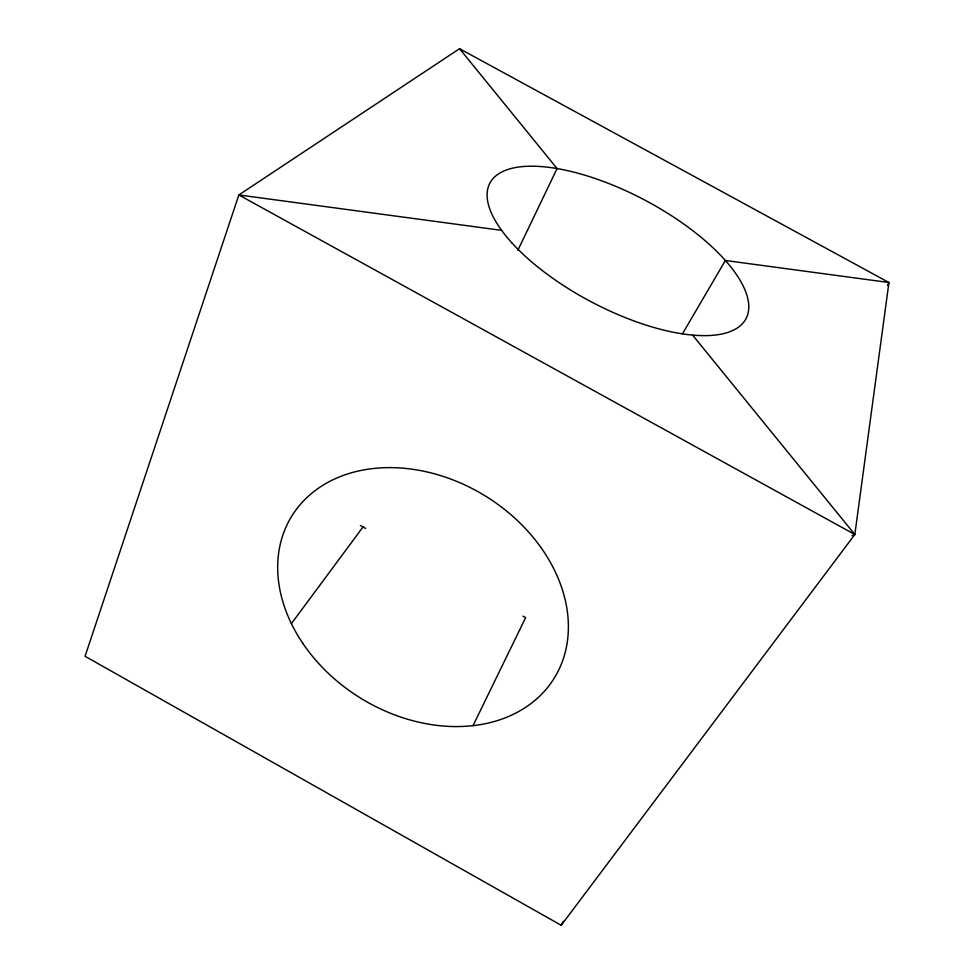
<?xml version="1.0" encoding="UTF-8"?>
<svg xmlns="http://www.w3.org/2000/svg" width="974" height="974" viewBox="0 0 974 974"><rect width="100%" height="100%" fill="white"/><g stroke="black" fill="none" stroke-linecap="round" stroke-linejoin="round"><path stroke-width="1.46" d="M852.055 535.688L854.831 534.507L888.933 282.509L459.558 48.7L238.849 194.958L85.067 656.281L561.219 925.3L854.831 534.507L692.575 335.08M517.815 250.379L557.091 168.563L459.558 48.7M473.072 725.606L525.631 617.65L522.989 616.177M561.219 925.3L563.289 921.246M887.558 285.224L888.933 282.509L725.374 260.484L682.47 333.814M291.396 623.64L363.022 526.946L365.676 528.419M501.622 230.351L238.849 194.958L854.831 534.507M360.368 525.461L363.022 526.946M512.3 243.33A144.87 57.478 27.9 0 0 737.598 327.788A144.87 57.478 27.9 0 0 603.953 181.651A144.87 57.478 27.9 0 0 512.3 243.33M302.744 643.242A154.221 118.767 31.6 0 0 553.877 678.732A154.221 118.767 31.6 0 0 412.526 469.261A154.221 118.767 31.6 0 0 302.744 643.242"/></g></svg>
